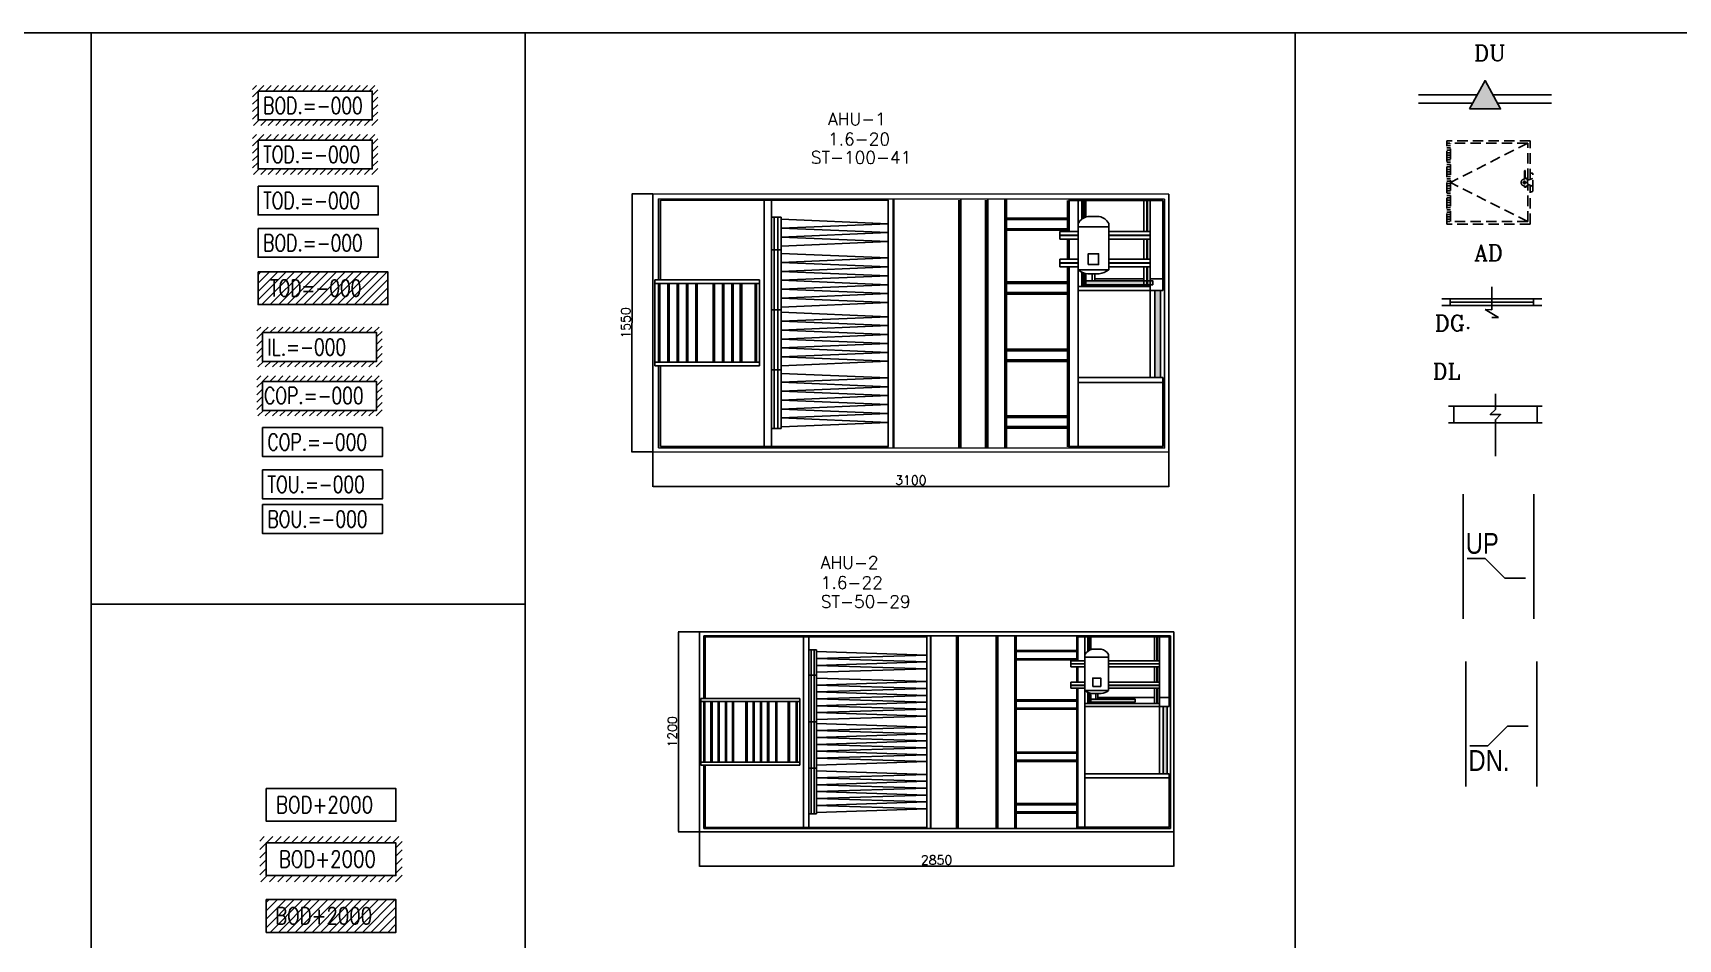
# Model space of a CAD drawing. Extents: x 462150 to 584251, y 35809 to 87318.
# Drawn here: x 555608 to 565491, y 79301 to 84745 of the extents above; entities that cross this region are included whole.
import ezdxf

# ---------------------------------------------------------------- set-up
doc = ezdxf.new("R2010")
doc.units = 0
doc.header["$LTSCALE"] = 500
doc.header["$MEASUREMENT"] = 0
doc.linetypes.add('HIDDEN', pattern=[0.375, 0.25, -0.125])
for name, color, linetype in [('AC-AD', 120, 'Continuous'), ('AC-DUCT SUPPLY', 4, 'Continuous'), ('AC-FLEXIBLE', 2, 'Continuous'), ('AC-LEADER', 7, 'Continuous'), ('BOTOM-OF-D-F-G', 7, 'Continuous'), ('EQP', 1, 'Continuous'), ('M-TEXT', 7, 'Continuous'), ('M_A_H_ARROW', 2, 'Continuous'), ('M_ARR', 2, 'Continuous'), ('M_DOOR-L', 101, 'Continuous'), ('M_SDUCT', 4, 'Continuous'), ('MFP-TEXT', 11, 'Continuous'), ('PL-W-DIM', 161, 'Continuous'), ('PL-W-TEXT', 7, 'Continuous')]:
    doc.layers.add(name, color=color, linetype=linetype)
doc.styles.add('FF-LOOP', font='romanc.shx', dxfattribs={"height": 2})
doc.styles.add('nour', font='swissci.ttf', dxfattribs={"height": 125})
doc.styles.add('PL-W-DIM', font='romanc.shx', dxfattribs={"height": 55})
doc.styles.add('PL-W-TEXT1', font='romanc.shx', dxfattribs={"height": 0.3})
doc.styles.add('ROMANS', font='romans.shx', dxfattribs={"width": 0.8, "height": 100})
doc.dimstyles.new('PL-W-DIM', dxfattribs={"dimscale": 0, "dimtxt": 55, "dimasz": 1, "dimexe": 2, "dimexo": 2, "dimgap": 10, "dimtad": 1, "dimdec": 0, "dimrnd": 5, "dimzin": 1, "dimdsep": 46, "dimtxsty": 'PL-W-DIM', "dimcen": 1, "dimdle": 0.025, "dimclrd": 256, "dimclre": 256, "dimclrt": 256, "dimadec": 0, "dimazin": 0, "dimtfac": 5, "dimtdec": 0, "dimtofl": 0, "dimtmove": 2, "dimatfit": 3, "dimfxl": 0, "dimtolj": 1, "dimtzin": 0, "dimarcsym": 0})

# ---------------------------------------------------------------- blocks, each defined once
blk = doc.blocks.new('AD')
at = {"layer": 'AC-AD', "linetype": 'HIDDEN', "ltscale": 0.5}
for p, q in [((478.6, 250), (-21.4, 250)), ((-21.4, -250), (-21.4, 250)), ((464.3, 235.7), (-21.4, 235.7)), ((0, 221.4), (-21.4, 221.4)), ((0, 207.1), (-21.4, 207.1)), ((464.3, 235.7), (0, 0)), ((0, -235.7), (0, 235.7)), ((464.3, 20.2), (464.3, 235.7)), ((478.6, 18.6), (478.6, 250)), ((0, 192.9), (-21.4, 192.9)), ((0, 178.6), (-21.4, 178.6)), ((0, 164.3), (-21.4, 164.3)), ((0, 150), (-21.4, 150)), ((0, 135.7), (-21.4, 135.7)), ((0, 121.4), (-21.4, 121.4)), ((0, 107.1), (-21.4, 107.1)), ((0, 92.9), (-21.4, 92.9)), ((0, 78.6), (-21.4, 78.6)), ((0, 64.3), (-21.4, 64.3)), ((0, 50), (-21.4, 50)), ((0, 35.7), (-21.4, 35.7)), ((0, 21.4), (-21.4, 21.4)), ((0, 7.1), (-21.4, 7.1)), ((464.3, -235.7), (0, 0)), ((445.9, 23.3), (445.9, 70.2)), ((448.4, 27.6), (448.4, 70.2)), ((462.4, -8), (462.4, 11.2)), ((495.2, 24.1), (464.4, 13.9)), ((478.6, 56.1), (488.2, 56.1)), ((495.3, -49), (495.3, 49)), ((0, -7.1), (-21.4, -7.1)), ((0, -21.4), (-21.4, -21.4)), ((0, -35.7), (-21.4, -35.7)), ((0, -50), (-21.4, -50)), ((0, -64.3), (-21.4, -64.3)), ((0, -78.6), (-21.4, -78.6)), ((0, -92.9), (-21.4, -92.9)), ((445.9, -24.3), (445.9, -28.8)), ((495.2, -24.1), (464.2, -10.6)), ((464.3, -235.7), (464.3, -21.3)), ((478.6, -250), (478.6, -16.9)), ((478.6, -56.1), (488.2, -56.1)), ((0, -107.1), (-21.4, -107.1)), ((0, -121.4), (-21.4, -121.4)), ((0, -135.7), (-21.4, -135.7)), ((0, -150), (-21.4, -150)), ((0, -164.3), (-21.4, -164.3)), ((0, -178.6), (-21.4, -178.6)), ((0, -192.9), (-21.4, -192.9)), ((0, -207.1), (-21.4, -207.1)), ((0, -221.4), (-21.4, -221.4)), ((464.3, -235.7), (-21.4, -235.7)), ((478.6, -250), (-21.4, -250))]:
    blk.add_line(p, q, dxfattribs=at)
for radius in [7.58, 3.68]:
    blk.add_circle((445, -0.5), radius, dxfattribs=at)
for centre, radius, start, end in [((445, -0.5), 20.2, 96.78899, 263.21101), ((442.2, 23.3), 3.71, 276.78899, 0), ((447.2, 70.2), 1.26, 0, 180), ((445, -0.5), 28.3, 33.8853, 88.20984), ((445, -0.5), 24.8, 36.1882, 87.95398), ((465.3, 11.2), 2.86, 108.26113, 180), ((488.2, 49), 7.14, 0, 90), ((442.2, -24.3), 3.71, 0, 83.21101), ((445, -0.5), 24.8, 272.04602, 332.76406), ((445, -0.5), 28.3, 271.79016, 333.23396), ((465.3, -8), 2.86, 180, 246.51841), ((488.2, -49), 7.14, 270, 0)]:
    blk.add_arc(centre, radius, start, end, dxfattribs=at)
blk = doc.blocks.new('*D558')
at = {"layer": 'Defpoints', "color": 0}
for p in [(559207.4, 83778), (559332.5, 83777.9), (559332.1, 82227.8)]:
    blk.add_point(p, dxfattribs=at)
at = {"layer": 'PL-W-DIM', "lineweight": -2}
for p, q in [((559330.5, 83777.9), (559205.4, 83778)), ((559206.9, 82228.8), (559207.4, 83777)), ((559330.1, 82227.8), (559204.9, 82227.8))]:
    blk.add_line(p, q, dxfattribs=at)
at = {"layer": 'PL-W-DIM'}
for points in [[(559207.2, 83777), (559207.5, 83777), (559207.4, 83778)], [(559206.8, 82228.8), (559207.1, 82228.8), (559206.9, 82227.8)]]:
    blk.add_solid(points, dxfattribs=at)
at = {"layer": 'PL-W-DIM', "insert": (559169.6, 83002.9), "char_height": 55, "attachment_point": 5, "rotation": 89.98347, "style": 'PL-W-DIM'}
blk.add_mtext('\\A1;1550', dxfattribs=at)
blk = doc.blocks.new('*D563')
at = {"layer": 'Defpoints', "color": 0}
for p in [(559486.9, 81146.3), (559611.6, 81146.3), (559611.6, 79946.3)]:
    blk.add_point(p, dxfattribs=at)
at = {"layer": 'PL-W-DIM', "lineweight": -2}
for p, q in [((559609.6, 81146.3), (559484.9, 81146.3)), ((559486.9, 79947.3), (559486.9, 81145.3)), ((559609.6, 79946.3), (559484.9, 79946.3))]:
    blk.add_line(p, q, dxfattribs=at)
at = {"layer": 'PL-W-DIM'}
for points in [[(559486.7, 81145.3), (559487.1, 81145.3), (559486.9, 81146.3)], [(559486.7, 79947.3), (559487.1, 79947.3), (559486.9, 79946.3)]]:
    blk.add_solid(points, dxfattribs=at)
at = {"layer": 'PL-W-DIM', "insert": (559449.4, 80546.3), "char_height": 55, "attachment_point": 5, "rotation": 90, "style": 'PL-W-DIM'}
blk.add_mtext('\\A1;1200', dxfattribs=at)
blk = doc.blocks.new('*D556')
at = {"layer": 'Defpoints', "color": 0}
for p in [(559611.6, 79946.3), (562461.6, 79946.3), (559611.6, 79739.1)]:
    blk.add_point(p, dxfattribs=at)
at = {"layer": 'PL-W-DIM', "lineweight": -2}
for p, q in [((559611.6, 79944.3), (559611.6, 79737.1)), ((562461.6, 79944.3), (562461.6, 79737.1)), ((562460.6, 79739.1), (559612.6, 79739.1))]:
    blk.add_line(p, q, dxfattribs=at)
at = {"layer": 'PL-W-DIM'}
for points in [[(559612.6, 79739.2), (559612.6, 79738.9), (559611.6, 79739.1)], [(562460.6, 79739.2), (562460.6, 79738.9), (562461.6, 79739.1)]]:
    blk.add_solid(points, dxfattribs=at)
at = {"layer": 'PL-W-DIM', "insert": (561036.6, 79776.6), "char_height": 55, "attachment_point": 5, "style": 'PL-W-DIM'}
blk.add_mtext('\\A1;2850', dxfattribs=at)
blk = doc.blocks.new('*D557')
at = {"layer": 'Defpoints', "color": 0}
for p in [(559332.1, 82227.8), (562431.7, 82228), (559332.1, 82020.6)]:
    blk.add_point(p, dxfattribs=at)
at = {"layer": 'PL-W-DIM', "lineweight": -2}
for p, q in [((559332.1, 82225.8), (559332.1, 82018.6)), ((562431.7, 82226), (562431.7, 82018.8)), ((562430.7, 82020.8), (559333.1, 82020.6))]:
    blk.add_line(p, q, dxfattribs=at)
at = {"layer": 'PL-W-DIM'}
for points in [[(559333.1, 82020.8), (559333.1, 82020.4), (559332.1, 82020.6)], [(562430.7, 82021), (562430.7, 82020.6), (562431.7, 82020.8)]]:
    blk.add_solid(points, dxfattribs=at)
at = {"layer": 'PL-W-DIM', "insert": (560881.9, 82058.2), "char_height": 55, "attachment_point": 5, "rotation": 0.00379, "style": 'PL-W-DIM'}
blk.add_mtext('\\A1;3100', dxfattribs=at)
blk = doc.blocks.new('M_A_H_ARROWS')
at = {"layer": 'M_A_H_ARROW'}
blk.add_lwpolyline([(6, 0, 0, 1, 0), (4, 0, 0, 0, 0), (0, 0, 0, 0, 0)], format="xyseb", dxfattribs=at)
blk = doc.blocks.new('M_A_H_ARROWR')
at = {"layer": 'M_A_H_ARROW', "color": 2}
blk.add_lwpolyline([(0, 0), (-2, 0), (-3.5, 0), (-4, 0.5), (-4, -0.5), (-4.5, 0), (-6, 0)], dxfattribs=at)
blk = doc.blocks.new('DL.')
at = {"layer": 'M_DOOR-L'}
for p, q in [((-281.2, 0), (281.2, 0)), ((-250, 0), (-250, -100)), ((250, 0), (250, -100)), ((-281.2, -100), (281.2, -100))]:
    blk.add_line(p, q, dxfattribs=at)
at = {"layer": 'M_ARR', "xscale": 62.5, "yscale": 62.5, "zscale": 62.5, "rotation": 270}
blk.add_blockref('M_A_H_ARROWR', (0, -300), dxfattribs=at)
blk = doc.blocks.new('SAR')
at = {"layer": 'AC-LEADER'}
for p, q in [((-0.1926, -0.0401), (-0.1452, 0.0401)), ((-0.1915, 0), (-0.1926, -0.0401)), ((-0.1452, 0.0401), (-0.1451, 0))]:
    blk.add_line(p, q, dxfattribs=at)
blk.add_lwpolyline([(-0.1915, 0), (-0.3301, 0)], dxfattribs=at)
blk.add_lwpolyline([(0, 0, 0, 0.0372, 0), (-0.0744, 0, 0, 0, 0), (-0.1451, 0, 0, 0, 0)], format="xyseb", dxfattribs=at)
blk = doc.blocks.new('DG')
at = {"layer": 'AC-DUCT SUPPLY'}
for p, q in [((0, 0.3), (0, -0.3)), ((0.0405, 0.3), (0.0405, -0.3)), ((0.0405, 0.25), (0, 0.25)), ((0.0405, -0.25), (0, -0.25))]:
    blk.add_line(p, q, dxfattribs=at)
at = {"layer": 'AC-LEADER'}
blk.add_line((0.0203, 0.25), (0.0203, -0.25), dxfattribs=at)
blk.add_blockref('SAR', (0.2576, 0))
blk = doc.blocks.new('DU')
at = {"layer": 'AC-FLEXIBLE'}
blk.add_hatch(color=256, dxfattribs=at).paths.add_polyline_path([(0, 0), (-93.4, -170.2), (93.4, -170.2)])
for p, q in [((-46.7, -85.1), (-400, -85.1)), ((400, -85.1), (46.7, -85.1)), ((-74.1, -135.1), (-400, -135.1)), ((400, -135.1), (74.1, -135.1))]:
    blk.add_line(p, q, dxfattribs=at)
blk.add_lwpolyline([(-93.4, -170.2), (93.4, -170.2), (0, 0), (0, 0)], close=True, dxfattribs=at)

msp = doc.modelspace()

# ---------------------------------------------------------------- hatches: boundary and pattern name
h = msp.add_hatch()
h.set_pattern_fill('ANSI31', color=256, scale=285.714286, style=0)
h.set_pattern_definition([(45, (540621.4, 90388.193), (-25.253814, 25.253814), [])])
h.paths.add_polyline_path([(557740.4, 83309.4), (556960.9, 83309.4), (556960.9, 83113), (557740.4, 83113)])
h.paths.add_polyline_path([(557004.5, 83137.3), (557675.5, 83137.3), (557675.5, 83287.3), (557004.5, 83287.3)], flags=24)
h = msp.add_hatch()
h.set_pattern_fill('ANSI31', color=256, scale=285.714286, style=0)
h.set_pattern_definition([(45, (540670.135, 87731.526), (-25.253814, 25.253814), [])])
h.paths.add_polyline_path([(557827.3, 79917), (556971.6, 79917), (556971.6, 79644.4), (557827.3, 79644.4)])
h.paths.add_polyline_path([(557789.2, 79878.9), (557789.2, 79682.5), (557009.7, 79682.5), (557009.7, 79878.9)], flags=16)
h.paths.add_polyline_path([(557053.3, 79706.8), (557724.2, 79706.8), (557724.2, 79856.8), (557053.3, 79856.8)], flags=8)
h = msp.add_hatch()
h.set_pattern_fill('ANSI31', color=256, scale=285.714286, style=0)
h.set_pattern_definition([(45, (540670.135, 86617.24), (-25.253814, 25.253814), [])])
h.paths.add_polyline_path([(557789.2, 79538.5), (557009.7, 79538.5), (557009.7, 79342), (557789.2, 79342)])
h.paths.add_polyline_path([(557053.3, 79366.3), (557724.2, 79366.3), (557724.2, 79516.3), (557053.3, 79516.3)], flags=24)
at = {"layer": 'BOTOM-OF-D-F-G'}
h = msp.add_hatch(dxfattribs=at)
h.set_pattern_fill('ANSI31', scale=251.428571, style=0)
h.set_pattern_definition([(45, (542582.14, 91305.532), (-22.223356, 22.223356), [])])
h.paths.add_polyline_path([(557680.4, 84428.8), (556927.4, 84428.8), (556927.4, 84188.8), (557680.4, 84188.8)])
h.paths.add_polyline_path([(557646.9, 84395.2), (557646.9, 84222.4), (556960.9, 84222.4), (556960.9, 84395.2)], flags=16)
h.paths.add_polyline_path([(556999.3, 84243.8), (557589.7, 84243.8), (557589.7, 84375.8), (556999.3, 84375.8)], flags=8)
h = msp.add_hatch(dxfattribs=at)
h.set_pattern_fill('ANSI31', scale=251.428571, style=0)
h.set_pattern_definition([(45, (542582.14, 91011.532), (-22.223356, 22.223356), [])])
h.paths.add_polyline_path([(557680.4, 84134.8), (556927.4, 84134.8), (556927.4, 83894.8), (557680.4, 83894.8)])
h.paths.add_polyline_path([(557646.9, 84101.2), (557646.9, 83928.4), (556960.9, 83928.4), (556960.9, 84101.2)], flags=16)
h.paths.add_polyline_path([(556999.3, 83949.8), (557589.7, 83949.8), (557589.7, 84081.8), (556999.3, 84081.8)], flags=8)
h = msp.add_hatch(dxfattribs=at)
h.set_pattern_fill('ANSI31', scale=251.428571, style=0)
h.set_pattern_definition([(45, (542607.924, 89854.814), (-22.223356, 22.223356), [])])
h.paths.add_polyline_path([(557706.2, 82978), (556953.2, 82978), (556953.2, 82738.1), (557706.2, 82738.1)])
h.paths.add_polyline_path([(557672.7, 82944.5), (557672.7, 82771.7), (556986.7, 82771.7), (556986.7, 82944.5)], flags=16)
h.paths.add_polyline_path([(557025.1, 82793), (557615.5, 82793), (557615.5, 82925), (557025.1, 82925)], flags=8)
h = msp.add_hatch(dxfattribs=at)
h.set_pattern_fill('ANSI31', scale=251.428571, style=0)
h.set_pattern_definition([(45, (542607.924, 89560.814), (-22.223356, 22.223356), [])])
h.paths.add_polyline_path([(557706.2, 82684), (556953.2, 82684), (556953.2, 82444.1), (557706.2, 82444.1)])
h.paths.add_polyline_path([(557672.7, 82650.5), (557672.7, 82477.7), (556986.7, 82477.7), (556986.7, 82650.5)], flags=16)
h.paths.add_polyline_path([(557025.1, 82499), (557615.5, 82499), (557615.5, 82631), (557025.1, 82631)], flags=8)
at = {"layer": 'EQP'}
for points in [[(562335.8, 83231.8), (561909.3, 83231.8), (561909.3, 83255.6), (562335.8, 83255.6)], [(562381, 83197.6), (562381, 82675.4), (562348.4, 82675.4), (562348.4, 83197.6)], [(562229, 80724.9), (561944.9, 80724.9), (561944.9, 80743.3), (562229, 80743.3)], [(562422.3, 80698.5), (562422.3, 80294.2), (562397.1, 80294.2), (562397.1, 80698.5)]]:
    msp.add_hatch(color=256, dxfattribs=at).paths.add_polyline_path(points)

# ---------------------------------------------------------------- linework, layer by layer
msp.add_line((555958.7, 81313.9), (558565.6, 81313.9))
for points in [[(553351.8, 84745), (555958.7, 84745), (555958.7, 73764.2), (553351.8, 73764.2)], [(555958.7, 84745), (558565.6, 84745), (558565.6, 73764.2), (555958.7, 73764.2)], [(558565.6, 84745), (563191.5, 84745), (563191.5, 73764.2), (558565.6, 73764.2)], [(563191.5, 84745), (565798.4, 84745), (565798.4, 73764.2), (563191.5, 73764.2)]]:
    msp.add_lwpolyline(points, close=True)
at = {"layer": 'BOTOM-OF-D-F-G', "color": 7}
for points in [[(556960.9, 84395.2), (557646.9, 84395.2), (557646.9, 84222.4), (556960.9, 84222.4)], [(556960.9, 84101.2), (557646.9, 84101.2), (557646.9, 83928.4), (556960.9, 83928.4)], [(556960.9, 83824.7), (557682.4, 83824.7), (557682.4, 83651.9), (556960.9, 83651.9)], [(556960.9, 83570.2), (557682.4, 83570.2), (557682.4, 83397.4), (556960.9, 83397.4)], [(556960.9, 83309.4), (557740.4, 83309.4), (557740.4, 83113), (556960.9, 83113)], [(556986.7, 82944.5), (557672.7, 82944.5), (557672.7, 82771.7), (556986.7, 82771.7)], [(556986.7, 82650.5), (557672.7, 82650.5), (557672.7, 82477.7), (556986.7, 82477.7)], [(556986.7, 82374), (557708.2, 82374), (557708.2, 82201.1), (556986.7, 82201.1)], [(556986.7, 82119.5), (557708.2, 82119.5), (557708.2, 81946.6), (556986.7, 81946.6)], [(556986.7, 81911.5), (557708.2, 81911.5), (557708.2, 81738.6), (556986.7, 81738.6)]]:
    msp.add_lwpolyline(points, close=True, dxfattribs=at)
at = {"layer": 'BOTOM-OF-D-F-G', "color": 7, "elevation": 0}
for points in [[(557009.7, 80205.9), (557789.2, 80205.9), (557789.2, 80009.4), (557009.7, 80009.4)], [(557009.7, 79878.9), (557789.2, 79878.9), (557789.2, 79682.5), (557009.7, 79682.5)], [(557009.7, 79538.5), (557789.2, 79538.5), (557789.2, 79342), (557009.7, 79342)]]:
    msp.add_lwpolyline(points, close=True, dxfattribs=at)
at = {"layer": 'EQP'}
for p, q in [((559332.5, 83777.9), (559332.5, 82227.9)), ((559332.5, 83777.9), (562431.7, 83776)), ((559366.5, 83747.7), (559366.5, 83261.3)), ((559366.5, 83747.7), (562404.9, 83745.8)), ((559377.8, 83740.8), (559377.8, 83261.3)), ((560747.7, 83740.8), (559377.8, 83740.8)), ((560001.5, 82260.2), (560001.5, 83740.8)), ((560044.5, 82260.2), (560044.5, 83740.8)), ((560746.5, 82260.2), (560746.5, 83740.8)), ((560776.7, 82253.3), (560776.7, 83747.7)), ((560779.9, 82253.3), (560779.9, 83747.7)), ((561169.7, 82253.3), (561169.7, 83740.8)), ((561172.8, 82253.3), (561172.8, 83740.8)), ((561182.5, 82253.3), (561182.5, 83747.7)), ((561331.3, 82253.3), (561331.3, 83740.8)), ((561334.4, 82253.3), (561334.4, 83740.8)), ((561344.1, 82253.3), (561344.1, 83747.7)), ((561446.5, 82251.4), (561446.5, 83745.8)), ((561456.2, 82251.4), (561456.2, 83745.8)), ((561823.4, 83552.4), (561823.4, 83738.9)), ((561833.1, 83552.4), (561833.1, 83745.8)), ((562395, 83738.9), (561833.1, 83738.9)), ((561887.6, 83738.9), (561887.6, 82260.7)), ((561909.3, 83738.9), (561909.3, 83626.5)), ((561920, 83738.9), (561920, 83633.6)), ((561924.4, 83738.9), (561924.4, 83635.9)), ((561932.4, 83738.9), (561932.4, 83639.2)), ((562282.5, 83552.4), (562282.5, 83738.9)), ((562300.5, 83552.4), (562300.5, 83738.9)), ((562304.4, 83552.4), (562304.4, 83738.9)), ((562319.5, 82675.4), (562319.5, 83738.9)), ((562395, 83197.6), (562395, 83738.9)), ((562404.9, 83745.8), (562404.9, 82251.4)), ((562431.7, 83776), (562431.7, 82226)), ((560102.3, 83638.2), (560044.5, 83638.2)), ((560060.7, 83638.2), (560060.7, 82367.7)), ((560083.9, 83638.2), (560083.9, 82367.7)), ((560102.3, 83638.2), (560102.3, 82367.7)), ((560102.3, 83625.5), (560746.5, 83598.7)), ((561456.2, 83632.5), (561823.4, 83632.5)), ((561456.2, 83623.9), (561823.4, 83623.9)), ((562013.8, 83642.4), (561944.2, 83642.4)), ((562013.8, 83642.4), (561944.2, 83642.4)), ((560102.3, 83571.9), (560746.5, 83598.7)), ((560102.3, 83571.9), (560746.5, 83545.2)), ((560102.3, 83518.4), (560746.5, 83545.2)), ((560102.3, 83518.4), (560746.5, 83491.6)), ((561456.2, 83568.3), (561823.4, 83568.3)), ((561456.2, 83559.7), (561823.4, 83559.7)), ((561777.1, 83505.1), (561777.1, 83552.4)), ((561887.6, 83552.4), (561777.1, 83552.4)), ((561777.1, 83529.9), (561887.6, 83529.9)), ((561777.1, 83527.6), (561887.6, 83527.6)), ((562070.4, 83581), (561887.6, 83581)), ((562070.4, 83581), (561887.6, 83581)), ((562070.4, 83600.7), (562070.4, 83322)), ((562070.4, 83581), (562070.4, 83322)), ((562319.5, 83552.4), (562070.4, 83552.4)), ((562070.4, 83529.9), (562319.5, 83529.9)), ((562070.4, 83527.6), (562319.5, 83527.6)), ((560102.3, 83442.4), (560044.5, 83442.4)), ((560102.3, 83464.8), (560746.5, 83491.6)), ((560102.3, 83419.7), (560746.5, 83392.9)), ((561777.1, 83505.1), (561887.6, 83505.1)), ((561823.4, 83386.3), (561823.4, 83505.1)), ((561833.1, 83386.3), (561833.1, 83505.1)), ((562319.5, 83505.1), (562070.4, 83505.1)), ((562282.5, 83386.3), (562282.5, 83505.1)), ((562300.5, 83386.3), (562300.5, 83505.1)), ((562304.4, 83386.3), (562304.4, 83505.1)), ((560102.3, 83366.1), (560746.5, 83392.9)), ((560102.3, 83366.1), (560746.5, 83339.4)), ((560102.3, 83312.6), (560746.5, 83339.4)), ((560102.3, 83312.6), (560746.5, 83285.8)), ((561777.1, 83339.1), (561777.1, 83386.3)), ((561887.6, 83386.3), (561777.1, 83386.3)), ((561777.1, 83363.8), (561887.6, 83363.8)), ((561777.1, 83361.6), (561887.6, 83361.6)), ((561777.1, 83339.1), (561887.6, 83339.1)), ((561823.4, 82258.3), (561823.4, 83339.1)), ((561833.1, 82251.4), (561833.1, 83339.1)), ((562070.4, 83322), (561887.6, 83322)), ((562070.4, 83322), (561887.6, 83322)), ((562319.5, 83386.3), (562070.4, 83386.3)), ((562070.4, 83363.8), (562319.5, 83363.8)), ((562070.4, 83361.6), (562319.5, 83361.6)), ((562319.5, 83339.1), (562070.4, 83339.1)), ((562282.5, 83221.2), (562282.5, 83339.1)), ((562300.5, 83221.2), (562300.5, 83339.1)), ((562304.4, 83221.2), (562304.4, 83339.1)), ((559343.7, 83261.3), (559343.7, 82744.6)), ((559343.7, 83261.3), (559973.7, 83261.3)), ((559343.7, 83238.8), (559973.7, 83238.8)), ((559366.5, 83238.8), (559366.5, 82767.1)), ((559374.6, 83238.8), (559374.6, 82767.1)), ((559422.5, 83238.8), (559422.5, 82767.1)), ((559430.6, 83238.8), (559430.6, 82767.1)), ((559478.5, 83238.8), (559478.5, 82767.1)), ((559486.6, 83238.8), (559486.6, 82767.1)), ((559534.5, 83238.8), (559534.5, 82767.1)), ((559542.6, 83238.8), (559542.6, 82767.1)), ((559590.5, 83238.8), (559590.5, 82767.1)), ((559598.5, 83238.8), (559598.5, 82767.1)), ((559694.2, 83238.8), (559694.2, 82767.1)), ((559702.2, 83238.8), (559702.2, 82767.1)), ((559750.1, 83238.8), (559750.1, 82767.1)), ((559758.2, 83238.8), (559758.2, 82767.1)), ((559806.1, 83238.8), (559806.1, 82767.1)), ((559814.2, 83238.8), (559814.2, 82767.1)), ((559857.6, 83238.8), (559857.6, 82767.1)), ((559865.7, 83238.8), (559865.7, 82767.1)), ((559946.3, 83238.8), (559946.3, 82767.1)), ((559954.4, 83238.8), (559954.4, 82767.1)), ((559973.7, 83261.3), (559973.7, 82744.6)), ((560102.3, 83259), (560746.5, 83285.8)), ((560102.3, 83259), (560746.5, 83232.2)), ((560102.3, 83205.4), (560746.5, 83232.2)), ((561456.2, 83249), (561823.4, 83249)), ((561456.2, 83240.4), (561823.4, 83240.4)), ((562319.5, 83221.2), (561887.6, 83221.2)), ((561909.3, 83221.2), (561909.3, 83307.4)), ((561920, 83221.2), (561920, 83303)), ((561924.4, 83221.2), (561924.4, 83301.6)), ((561932.4, 83221.2), (561932.4, 83299.7)), ((562013.8, 83298.1), (561944.2, 83298.1)), ((562013.8, 83298.1), (561944.2, 83298.1)), ((561970.7, 83255.6), (561970.7, 83298.1)), ((561987.7, 83255.6), (561987.7, 83298.1)), ((562282.5, 83267), (561987.7, 83267)), ((562395, 83267), (562319.5, 83267)), ((560102.3, 83205.4), (560746.5, 83178.7)), ((560102.3, 83151.9), (560746.5, 83178.7)), ((560102.3, 83151.9), (560746.5, 83125.1)), ((560102.3, 83098.3), (560746.5, 83125.1)), ((561456.2, 83184.8), (561823.4, 83184.8)), ((561456.2, 83176.2), (561823.4, 83176.2)), ((562395, 83197.6), (561887.6, 83197.6)), ((560102.3, 83081.4), (560044.5, 83081.4)), ((560102.3, 83066.7), (560746.5, 83039.9)), ((560102.3, 83013.2), (560746.5, 83039.9)), ((560102.3, 83013.2), (560746.5, 82986.4)), ((560102.3, 82959.6), (560746.5, 82986.4)), ((560102.3, 82959.6), (560746.5, 82932.8)), ((560102.3, 82906), (560746.5, 82932.8)), ((560102.3, 82906), (560746.5, 82879.2)), ((560102.3, 82852.5), (560746.5, 82879.2)), ((560102.3, 82852.5), (560746.5, 82825.7)), ((560102.3, 82798.9), (560746.5, 82825.7)), ((561456.2, 82844.5), (561823.4, 82844.5)), ((561456.2, 82835.9), (561823.4, 82835.9)), ((559343.7, 82767.1), (559973.7, 82767.1)), ((559343.7, 82744.6), (559973.7, 82744.6)), ((559366.5, 82744.6), (559366.5, 82253.3)), ((559377.8, 82744.6), (559377.8, 82260.2)), ((560102.3, 82720.7), (560044.5, 82720.7)), ((560102.3, 82798.9), (560746.5, 82772.1)), ((560102.3, 82745.3), (560746.5, 82772.1)), ((561456.2, 82780.3), (561823.4, 82780.3)), ((561456.2, 82771.7), (561823.4, 82771.7)), ((560102.3, 82699.9), (560746.5, 82673.1)), ((560102.3, 82646.3), (560746.5, 82673.1)), ((560102.3, 82646.3), (560746.5, 82619.5)), ((560102.3, 82592.8), (560746.5, 82619.5)), ((562395, 82675.4), (561887.6, 82675.4)), ((562395, 82645.5), (561887.6, 82645.5)), ((562395, 82260.7), (562395, 82675.4)), ((560102.3, 82592.8), (560746.5, 82566)), ((560102.3, 82539.2), (560746.5, 82566)), ((560102.3, 82539.2), (560746.5, 82512.4)), ((560102.3, 82485.6), (560746.5, 82512.4)), ((560102.3, 82485.6), (560746.5, 82458.9)), ((560102.3, 82432.1), (560746.5, 82458.9)), ((560102.3, 82432.1), (560746.5, 82405.3)), ((561456.2, 82444), (561823.4, 82444)), ((561456.2, 82435.4), (561823.4, 82435.4)), ((560102.3, 82367.7), (560044.5, 82367.7)), ((560102.3, 82378.5), (560746.5, 82405.3)), ((561456.2, 82379.8), (561823.4, 82379.8)), ((561456.2, 82371.2), (561823.4, 82371.2)), ((559332.5, 82227.9), (562431.7, 82226)), ((559366.5, 82253.3), (562404.9, 82251.4)), ((560747.7, 82260.2), (559377.8, 82260.2)), ((562395, 82260.7), (561833.1, 82260.7)), ((559611.6, 81146.3), (559611.6, 79946.3)), ((559611.6, 81146.3), (562461.6, 81146.3)), ((562461.6, 81146.3), (562461.6, 79946.3)), ((559637.9, 81122.9), (559637.9, 80746.3)), ((559637.9, 81122.9), (562440.8, 81122.9)), ((559646.6, 81117.5), (559646.6, 80746.3)), ((560978.1, 81117.5), (559646.6, 81117.5)), ((560236.5, 79971.3), (560236.5, 81117.5)), ((560269.8, 79971.3), (560269.8, 81117.5)), ((560977.2, 79971.3), (560977.2, 81117.5)), ((561000.6, 79965.9), (561000.6, 81122.9)), ((561003, 79965.9), (561003, 81122.9)), ((561155.5, 79965.9), (561155.5, 81117.5)), ((561157.9, 79965.9), (561157.9, 81117.5)), ((561165.4, 79965.9), (561165.4, 81122.9)), ((561393.5, 79965.9), (561393.5, 81117.5)), ((561396, 79965.9), (561396, 81117.5)), ((561403.5, 79965.9), (561403.5, 81122.9)), ((561507, 79965.9), (561507, 81122.9)), ((561514.5, 79965.9), (561514.5, 81122.9)), ((561878.4, 80973.1), (561878.4, 81117.5)), ((561885.9, 80973.1), (561885.9, 81122.9)), ((562433.1, 81117.5), (561885.9, 81117.5)), ((561928.1, 81117.5), (561928.1, 79973.2)), ((561944.9, 81117.5), (561944.9, 81030.5)), ((561953.3, 81117.5), (561953.3, 81036)), ((561956.6, 81117.5), (561956.6, 81037.8)), ((561962.8, 81117.5), (561962.8, 81040.4)), ((562025.8, 81042.9), (561972, 81042.9)), ((562025.8, 81042.9), (561972, 81042.9)), ((562346.1, 80973.1), (562346.1, 81117.5)), ((562360, 80973.1), (562360, 81117.5)), ((562363, 80973.1), (562363, 81117.5)), ((562374.7, 80294.2), (562374.7, 81117.5)), ((562433.1, 80698.5), (562433.1, 81117.5)), ((562440.8, 81122.9), (562440.8, 79965.9)), ((560314.5, 81038.1), (560269.8, 81038.1)), ((560282.4, 81038.1), (560282.4, 80054.5)), ((560300.3, 81038.1), (560300.3, 80054.5)), ((560314.5, 81038.1), (560314.5, 80054.5)), ((560314.5, 81028.3), (560977.2, 81007.5)), ((560314.5, 80986.8), (560977.2, 81007.5)), ((560314.5, 80986.8), (560977.2, 80966.1)), ((560314.5, 80945.3), (560977.2, 80966.1)), ((560314.5, 80945.3), (560977.2, 80924.6)), ((561514.5, 81035.2), (561878.4, 81035.2)), ((561514.5, 81028.5), (561878.4, 81028.5)), ((561514.5, 80985.5), (561878.4, 80985.5)), ((561514.5, 80978.8), (561878.4, 80978.8)), ((561842.6, 80936.6), (561842.6, 80973.1)), ((561928.1, 80973.1), (561842.6, 80973.1)), ((561842.6, 80955.7), (561928.1, 80955.7)), ((561842.6, 80954), (561928.1, 80954)), ((562069.7, 80995.3), (561928.1, 80995.3)), ((562069.7, 80995.3), (561928.1, 80995.3)), ((562069.7, 81010.5), (562069.7, 80794.8)), ((562069.7, 80995.3), (562069.7, 80794.8)), ((562374.7, 80973.1), (562069.7, 80973.1)), ((562069.7, 80955.7), (562374.7, 80955.7)), ((562069.7, 80954), (562374.7, 80954)), ((560314.5, 80886.5), (560269.8, 80886.5)), ((560314.5, 80903.9), (560977.2, 80924.6)), ((560314.5, 80868.9), (560977.2, 80848.2)), ((560314.5, 80827.5), (560977.2, 80848.2)), ((561842.6, 80936.6), (561928.1, 80936.6)), ((561842.6, 80808), (561842.6, 80844.6)), ((561928.1, 80844.6), (561842.6, 80844.6)), ((561878.4, 80844.6), (561878.4, 80936.6)), ((561885.9, 80844.6), (561885.9, 80936.6)), ((562374.7, 80936.6), (562069.7, 80936.6)), ((562374.7, 80844.6), (562069.7, 80844.6)), ((562346.1, 80844.6), (562346.1, 80936.6)), ((562360, 80844.6), (562360, 80936.6)), ((562363, 80844.6), (562363, 80936.6)), ((559620.2, 80746.3), (559620.2, 80346.3)), ((559620.2, 80746.3), (560215, 80746.3)), ((560215, 80746.3), (560215, 80346.3)), ((560314.5, 80827.5), (560977.2, 80806.7)), ((560314.5, 80786), (560977.2, 80806.7)), ((560314.5, 80786), (560977.2, 80765.3)), ((560314.5, 80744.5), (560977.2, 80765.3)), ((560314.5, 80744.5), (560977.2, 80723.8)), ((561842.6, 80827.2), (561928.1, 80827.2)), ((561842.6, 80825.4), (561928.1, 80825.4)), ((561842.6, 80808), (561928.1, 80808)), ((561878.4, 79971.3), (561878.4, 80808)), ((561885.9, 79965.9), (561885.9, 80808)), ((562069.7, 80794.8), (561928.1, 80794.8)), ((562069.7, 80794.8), (561928.1, 80794.8)), ((561944.9, 80716.8), (561944.9, 80783.5)), ((561953.3, 80716.8), (561953.3, 80780.1)), ((561956.6, 80716.8), (561956.6, 80779)), ((561962.8, 80716.8), (561962.8, 80777.5)), ((562025.8, 80776.3), (561972, 80776.3)), ((562025.8, 80776.3), (561972, 80776.3)), ((561992.5, 80743.3), (561992.5, 80776.3)), ((562005.6, 80743.3), (562005.6, 80776.3)), ((562346.1, 80752.2), (562005.6, 80752.2)), ((562069.7, 80827.2), (562374.7, 80827.2)), ((562069.7, 80825.4), (562374.7, 80825.4)), ((562374.7, 80808), (562069.7, 80808)), ((562346.1, 80716.8), (562346.1, 80808)), ((562360, 80716.8), (562360, 80808)), ((562363, 80716.8), (562363, 80808)), ((562433.1, 80752.2), (562374.7, 80752.2)), ((559620.2, 80728.9), (560215, 80728.9)), ((559637.9, 80728.9), (559637.9, 80363.7)), ((559644.1, 80728.9), (559644.1, 80363.7)), ((559681.2, 80728.9), (559681.2, 80363.7)), ((559687.5, 80728.9), (559687.5, 80363.7)), ((559724.6, 80728.9), (559724.6, 80363.7)), ((559730.8, 80728.9), (559730.8, 80363.7)), ((559767.9, 80728.9), (559767.9, 80363.7)), ((559774.2, 80728.9), (559774.2, 80363.7)), ((559811.3, 80728.9), (559811.3, 80363.7)), ((559817.5, 80728.9), (559817.5, 80363.7)), ((559891.6, 80728.9), (559891.6, 80363.7)), ((559897.8, 80728.9), (559897.8, 80363.7)), ((559934.9, 80728.9), (559934.9, 80363.7)), ((559941.2, 80728.9), (559941.2, 80363.7)), ((559978.2, 80728.9), (559978.2, 80363.7)), ((559984.5, 80728.9), (559984.5, 80363.7)), ((560021.6, 80728.9), (560021.6, 80363.7)), ((560027.9, 80728.9), (560027.9, 80363.7)), ((560071.2, 80728.9), (560071.2, 80363.7)), ((560077.5, 80728.9), (560077.5, 80363.7)), ((560145.8, 80728.9), (560145.8, 80363.7)), ((560152.1, 80728.9), (560152.1, 80363.7)), ((560193.8, 80728.9), (560193.8, 80363.7)), ((560200, 80728.9), (560200, 80363.7)), ((560314.5, 80703.1), (560977.2, 80723.8)), ((560314.5, 80703.1), (560977.2, 80682.3)), ((560314.5, 80661.6), (560977.2, 80682.3)), ((560314.5, 80661.6), (560977.2, 80640.9)), ((561514.5, 80738.3), (561878.4, 80738.3)), ((561514.5, 80731.6), (561878.4, 80731.6)), ((561514.5, 80688.6), (561878.4, 80688.6)), ((561514.5, 80681.9), (561878.4, 80681.9)), ((562374.7, 80716.8), (561928.1, 80716.8)), ((562433.1, 80698.5), (561928.1, 80698.5)), ((560314.5, 80607), (560269.8, 80607)), ((560314.5, 80620.1), (560977.2, 80640.9)), ((560314.5, 80595.7), (560977.2, 80574.9)), ((560314.5, 80554.2), (560977.2, 80574.9)), ((560314.5, 80554.2), (560977.2, 80533.5)), ((560314.5, 80512.7), (560977.2, 80533.5)), ((560314.5, 80512.7), (560977.2, 80492)), ((560314.5, 80471.2), (560977.2, 80492)), ((560314.5, 80471.2), (560977.2, 80450.5)), ((560314.5, 80429.8), (560977.2, 80450.5)), ((559620.2, 80363.7), (560215, 80363.7)), ((560314.5, 80429.8), (560977.2, 80409)), ((560314.5, 80388.3), (560977.2, 80409)), ((560314.5, 80388.3), (560977.2, 80367.6)), ((560314.5, 80346.8), (560977.2, 80367.6)), ((561514.5, 80425.1), (561878.4, 80425.1)), ((561514.5, 80418.5), (561878.4, 80418.5)), ((561514.5, 80375.4), (561878.4, 80375.4)), ((561514.5, 80368.7), (561878.4, 80368.7)), ((559620.2, 80346.3), (560215, 80346.3)), ((559637.9, 80346.3), (559637.9, 79965.9)), ((559646.6, 80346.3), (559646.6, 79971.3)), ((560314.5, 80327.8), (560269.8, 80327.8)), ((560314.5, 80311.7), (560977.2, 80290.9)), ((560314.5, 80270.2), (560977.2, 80290.9)), ((560314.5, 80270.2), (560977.2, 80249.5)), ((560314.5, 80228.7), (560977.2, 80249.5)), ((562433.1, 80294.2), (561928.1, 80294.2)), ((562433.1, 80271), (561928.1, 80271)), ((562433.1, 79973.2), (562433.1, 80294.2)), ((560314.5, 80228.7), (560977.2, 80208)), ((560314.5, 80187.3), (560977.2, 80208)), ((560314.5, 80187.3), (560977.2, 80166.5)), ((560314.5, 80145.8), (560977.2, 80166.5)), ((560314.5, 80054.5), (560269.8, 80054.5)), ((560314.5, 80145.8), (560977.2, 80125)), ((560314.5, 80104.3), (560977.2, 80125)), ((560314.5, 80104.3), (560977.2, 80083.6)), ((560314.5, 80062.8), (560977.2, 80083.6)), ((561514.5, 80115.1), (561878.4, 80115.1)), ((561514.5, 80108.4), (561878.4, 80108.4)), ((561514.5, 80065.4), (561878.4, 80065.4)), ((561514.5, 80058.7), (561878.4, 80058.7)), ((559637.9, 79965.9), (562440.8, 79965.9)), ((560978.1, 79971.3), (559646.6, 79971.3)), ((562433.1, 79973.2), (561885.9, 79973.2)), ((559611.6, 79946.3), (562461.6, 79946.3))]:
    msp.add_line(p, q, dxfattribs=at)
for points in [[(561948, 83353), (562010, 83353), (562010, 83418.6), (561948, 83418.6)], [(562335.8, 83231.8), (561909.3, 83231.8), (561909.3, 83255.6), (562335.8, 83255.6)], [(562381, 83197.6), (562381, 82675.4), (562348.4, 82675.4), (562348.4, 83197.6)], [(561974.9, 80818.8), (562022.9, 80818.8), (562022.9, 80869.6), (561974.9, 80869.6)], [(562229, 80724.9), (561944.9, 80724.9), (561944.9, 80743.3), (562229, 80743.3)], [(562422.3, 80698.5), (562422.3, 80294.2), (562397.1, 80294.2), (562397.1, 80698.5)]]:
    msp.add_lwpolyline(points, close=True, dxfattribs=at)
for centre, radius, start, end in [((561959.8, 83562), 81.9, 100.9408, 151.83738), ((561998.2, 83562), 81.9, 28.16262, 79.0592), ((561950.5, 83392.3), 94.3, 228.17746, 266.19323), ((562003.1, 83402.6), 105, 275.80733, 309.82198), ((561984, 80980.6), 63.4, 100.9408, 151.83738), ((562013.8, 80980.6), 63.4, 28.16262, 79.0592), ((561976.8, 80849.2), 73, 228.17746, 266.19323), ((562017.6, 80857.2), 81.3, 275.80733, 309.82198)]:
    msp.add_arc(centre, radius, start, end, dxfattribs=at)
at = {"layer": 'M_A_H_ARROW', "color": 2}
for points in [[(564380.8, 79486.2, 0, 80, 0), (564380.8, 79646.2, 0, 0, 0), (564380.8, 79766.2, 0, 0, 0), (564340.8, 79806.2, 0, 0, 0), (564420.8, 79806.2, 0, 0, 0), (564380.8, 79846.2, 0, 0, 0), (564380.8, 79966.2, 0, 0, 0)], [(564256.6, 79486.2, 0, 80, 0), (564143.5, 79599.4, 0, 0, 0), (564058.6, 79684.2, 0, 0, 0), (564002, 79684.2, 0, 0, 0), (564058.6, 79740.8, 0, 0, 0), (564002, 79740.8, 0, 0, 0), (563917.2, 79825.6, 0, 0, 0)], [(564505, 79486.2, 0, 80, 0), (564618.1, 79599.4, 0, 0, 0), (564703, 79684.2, 0, 0, 0), (564759.6, 79684.2, 0, 0, 0), (564703, 79740.8, 0, 0, 0), (564759.6, 79740.8, 0, 0, 0), (564844.4, 79825.6, 0, 0, 0)]]:
    msp.add_lwpolyline(points, format="xyseb", dxfattribs=at)
at = {"layer": 'M_SDUCT', "color": 2}
for p, q in [((564199.3, 81974.3, 0), (564199.3, 81224.3, 0)), ((564625, 81974.3, 0), (564625, 81224.3, 0)), ((564215.6, 80968.6, 0), (564215.6, 80218.6, 0)), ((564641.4, 80968.6, 0), (564641.4, 80218.6, 0))]:
    msp.add_line(p, q, dxfattribs=at)
at = {"layer": 'M_SDUCT', "color": 2, "elevation": 0}
for points in [[(564573.3, 81468.8), (564450.5, 81468.8), (564332.5, 81586.7), (564223.7, 81586.7)], [(564589.6, 80581.1), (564466.8, 80581.1), (564348.8, 80463.1), (564240, 80463.1)]]:
    msp.add_lwpolyline(points, dxfattribs=at)

# ---------------------------------------------------------------- block references
for name, p in [('DU', (564331.1, 84458.2)), ('DL.', (564393.7, 82502.4, 0))]:
    msp.add_blockref(name, p)
at = {"xscale": 1000, "yscale": 1000, "zscale": 1000, "rotation": 270}
msp.add_blockref('DG', (564372.6, 83147.5), dxfattribs=at)
at = {"layer": 'M-TEXT', "linetype": 'Continuous'}
msp.add_blockref('AD', (564123.2, 83846.8, 0), dxfattribs=at)
at = {"layer": 'M_A_H_ARROW', "xscale": -49, "yscale": 49, "zscale": 49}
for p in [(564529.4, 81810, 0), (564545.7, 80804.4, 0)]:
    msp.add_blockref('M_A_H_ARROWS', p, dxfattribs=at)

# ---------------------------------------------------------------- texts
at = {"layer": 'BOTOM-OF-D-F-G', "color": 7, "style": 'ROMANS', "width": 0.75}
for s, p in [('BOD.=-000', (556991.3, 84258.5)), ('TOD.=-000', (556991.3, 83964.5)), ('TOD.=-000', (556991.3, 83688)), ('BOD.=-000', (556991.3, 83433.5)), ('TOD=-000', (557031.9, 83162.3)), ('IL.=-000', (557017.1, 82807.8)), ('COP.=-000', (556996.7, 82516.4)), ('COP.=-000', (557017.1, 82237.3)), ('TOU.=-000', (557017.1, 81982.8)), ('BOU.=-000', (557017.1, 81774.8))]:
    msp.add_text(s, height=100, dxfattribs=at).set_placement(p)
at = {"layer": 'M-TEXT', "style": 'nour'}
for s, p in [('UP', (564215, 81616.1, 0)), ('DN.', (564231.3, 80311.7, 0))]:
    msp.add_text(s, height=125, dxfattribs=at).set_placement(p)
at = {"layer": 'MFP-TEXT', "style": 'ROMANS', "width": 0.8}
for p in [(557068.7, 80058.7, 0), (557085.4, 79731.8, 0), (557063, 79391.3, 0)]:
    msp.add_text('BOD+2000', height=100, dxfattribs=at).set_placement(p)
at = {"layer": 'PL-W-TEXT'}
for s, height, style, p in [('DU', 95.26, 'FF-LOOP', (564266.3, 84576.5, 0)), ('AHU-1', 75, 'PL-W-TEXT1', (560384.5, 84190.7)), ('1.6-20', 75, 'PL-W-TEXT1', (560384.5, 84069.9)), ('ST-100-41', 75, 'PL-W-TEXT1', (560281, 83959.9)), ('AD', 95.26, 'FF-LOOP', (564266.3, 83376.2, 0)), ('DG.', 95.26, 'FF-LOOP', (564029.2, 82954, -605.4)), ('DL', 95.26, 'FF-LOOP', (564016.6, 82664.4, 0)), ('AHU-2', 75, 'PL-W-TEXT1', (560340.8, 81526.3)), ('1.6-22', 75, 'PL-W-TEXT1', (560340.8, 81405.5)), ('ST-50-29', 75, 'PL-W-TEXT1', (560340.8, 81291.1))]:
    msp.add_text(s, height=height, dxfattribs=dict(at, style=style)).set_placement(p)

# ---------------------------------------------------------------- dimensions: what is measured, and where the dimension line sits
at = {"layer": 'PL-W-DIM'}
for p1, p2, distance, picture, middle in [((559332.1, 82227.8), (559332.5, 83777.9), 125.2, '*D558', (559169.6, 83002.9)), ((562431.7, 82228), (559332.1, 82227.8), 207.2, '*D557', (560881.9, 82058.2)), ((559611.6, 79946.3), (559611.6, 81146.3), 124.7, '*D563', (559449.4, 80546.3)), ((562461.6, 79946.3), (559611.6, 79946.3), 207.2, '*D556', (561036.6, 79776.6))]:
    dim = msp.add_aligned_dim(p1=p1, p2=p2, distance=distance, dimstyle='PL-W-DIM', override={"dimscale": 1}, dxfattribs=at)
    dim.commit()
    dim.dimension.update_dxf_attribs({"geometry": picture, "text_midpoint": middle})

doc.saveas('drawing.dxf')
